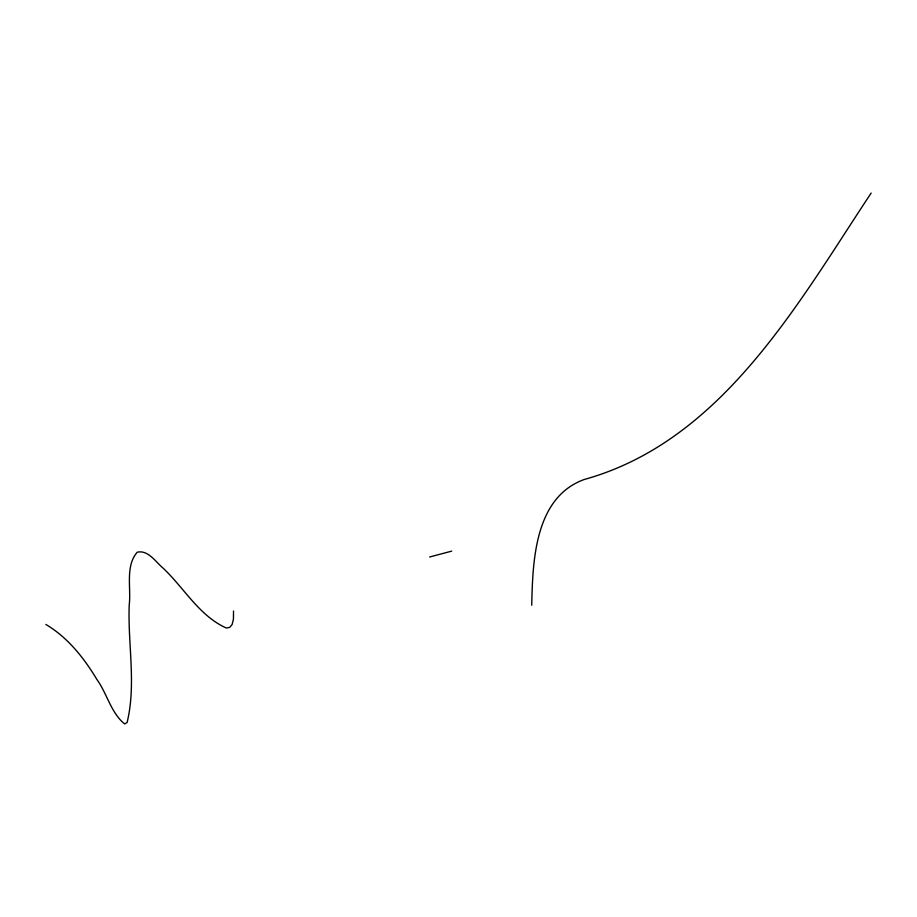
<?xml version="1.0" encoding="UTF-8"?>
<svg xmlns="http://www.w3.org/2000/svg" width="917" height="917" viewBox="0 0 917 917"><rect width="100%" height="100%" fill="white"/><g stroke="black" fill="none" stroke-linecap="round" stroke-linejoin="round"><path stroke-width="1.38" d="M531.734 605.209C532.697 560.837 534.714 497.404 584.255 479.488C721.966 441.203 797.526 304.112 871.15 193.063M233.526 611.054L233.445 619.124L232.139 624.466L229.754 627.343L226.419 628.053C199.505 616.155 184.111 587.992 163.237 568.265C155.89 562.236 148.21 549.615 137.229 552.206C125.044 566.167 131.314 588.267 129.205 605.186C127.738 644.089 136.369 684.426 127.108 722.516L124.643 723.937C110.968 712.933 107.106 693.584 96.915 679.508C83.963 657.947 67.766 637.43 45.85 624.443M429.672 556.986L451.714 551.128"/></g></svg>
